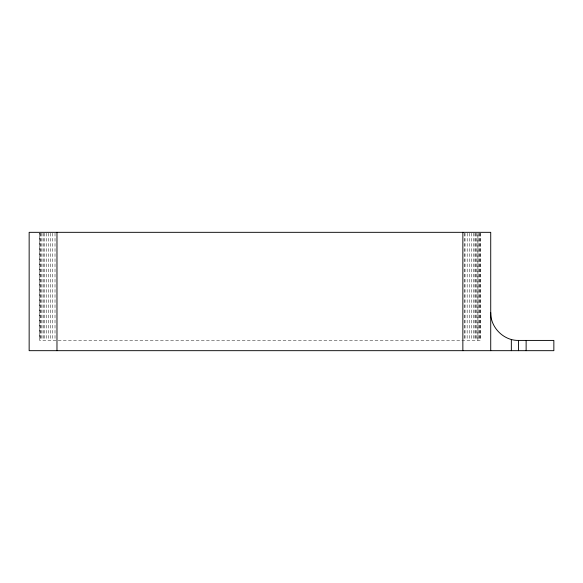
<?xml version="1.0" encoding="UTF-8"?>
<svg xmlns="http://www.w3.org/2000/svg" width="583" height="583" viewBox="0 0 583 583"><rect width="100%" height="100%" fill="white"/><g stroke="black" fill="none" stroke-linecap="round" stroke-linejoin="round"><path stroke-width="0.44" stroke-dasharray="2.92 2.19" d="M480.261 233.229L480.261 340.421L39.615 340.421L39.615 233.229M480.108 233.229L480.115 340.421M479.663 233.229L479.663 340.421M478.913 233.229L478.92 340.421M476.603 233.229L476.624 340.421M475.101 233.229L475.101 340.421M475.079 233.229L475.079 340.421M473.338 233.229L473.367 340.421M471.414 233.229L471.45 340.421M469.337 233.229L469.388 340.421M467.202 233.229L467.151 340.421M464.942 233.229L464.942 340.421M464.877 233.229L464.877 340.421M55.006 233.229L55.006 340.421M52.732 233.229L52.732 340.421M50.539 233.229L50.539 340.421M48.462 233.229L48.462 340.421M46.538 233.229L46.538 340.421M44.796 233.229L44.796 340.421M43.273 233.229L43.273 340.421M41.983 233.229L41.983 340.421M40.963 233.229L40.963 340.421M40.22 233.229L40.22 340.421M39.768 233.229L39.768 340.421M477.9 340.421L477.9 233.229L477.892 340.421"/><path stroke-width="0.87" d="M490.726 312.605C490.412 327.471 503.676 340.734 518.542 340.421L553.85 340.421L553.85 350.675L29.15 350.675L29.15 232.326L490.726 232.326L490.726 350.675M526.128 340.421L526.128 350.675M518.542 340.421L518.542 350.675M511.342 339.474L511.342 350.675M462.858 232.326L462.858 350.675M56.974 232.326L56.974 350.675"/></g></svg>
